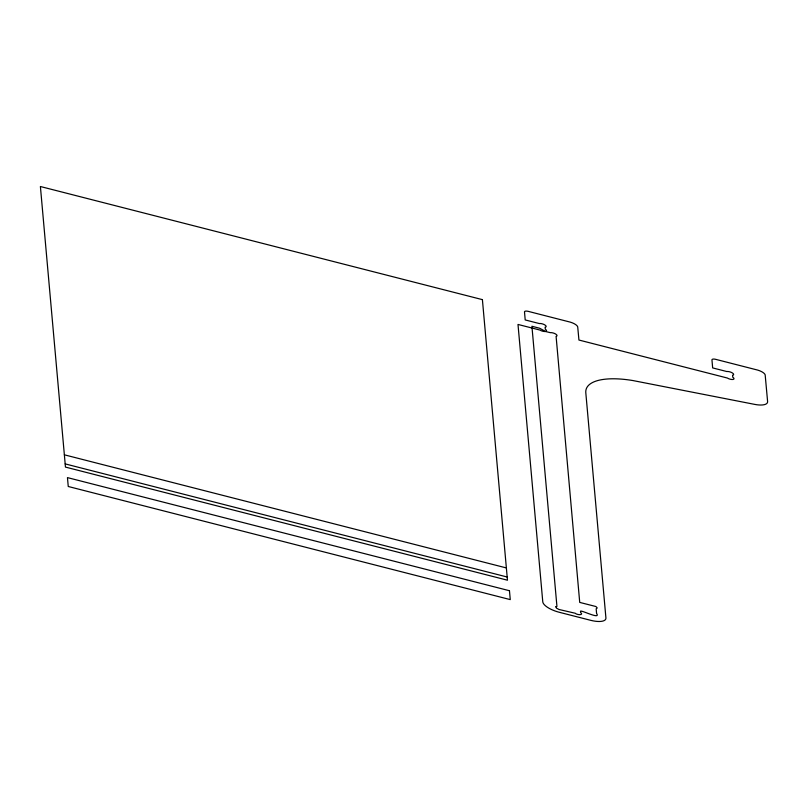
<?xml version="1.0" encoding="UTF-8"?>
<svg xmlns="http://www.w3.org/2000/svg" width="808" height="808" viewBox="0 0 808 808"><rect width="100%" height="100%" fill="white"/><g stroke="black" fill="none" stroke-linecap="round" stroke-linejoin="round"><path stroke-width="1.21" d="M64.367 454.813L506.374 567.933M65.175 463.893L507.182 577.013M555.894 606.798L556.46 608.121L558.954 609.474L575.245 613.252C576.619 614.979 584.376 615.575 580.609 612.424L580.528 611.484C579.195 608.778 601.505 620.463 596.577 613.403L596.173 608.818L597.233 607.959L595.91 606.525L579.72 602.404L556.096 336.34A4.111 1.495 17.5 0 0 555.884 334.189L555.601 334.007A4.111 1.495 17.5 0 0 550.298 332.664L545.501 331.482A4.111 1.495 17.5 0 1 539.916 330.058L517.999 324.442L542.774 601.829A16.453 5.979 17.5 0 0 559.126 612.242L590.699 620.322A16.453 5.979 17.5 0 0 605.919 617.989L585.81 392.819A65.822 23.907 17.5 0 1 632.987 380.568L754.743 404.394A16.453 5.979 17.5 0 0 767.6 401.526L765.166 374.831A8.232 2.99 17.5 0 0 757.732 370.104L715.403 359.267A4.111 1.495 17.5 0 0 711.949 359.792L712.656 367.913L726.796 371.529A4.111 1.495 17.5 0 1 732.381 372.953A4.111 1.495 17.5 0 1 732.573 375.215L732.755 377.205A4.111 1.495 17.5 0 1 732.957 379.457A4.111 1.495 17.5 0 1 727.372 378.033L578.932 340.037L577.71 326.856A8.232 2.99 17.5 0 0 570.276 322.129L527.947 311.292A4.111 1.495 17.5 0 0 524.493 311.817L525.2 319.938L539.34 323.554A4.111 1.495 17.5 0 1 544.915 324.978A4.111 1.495 17.5 0 1 545.117 327.23L545.299 329.23A4.111 1.495 17.5 0 1 545.501 331.482L539.714 328.27L531.916 326.27L556.934 606.364L555.894 606.798M482.406 299.637L40.4 186.517L65.458 467.085L507.464 580.205L482.406 299.637M509.464 590.729L67.458 477.609L68.256 486.487L510.262 599.607L509.464 590.729"/></g></svg>
